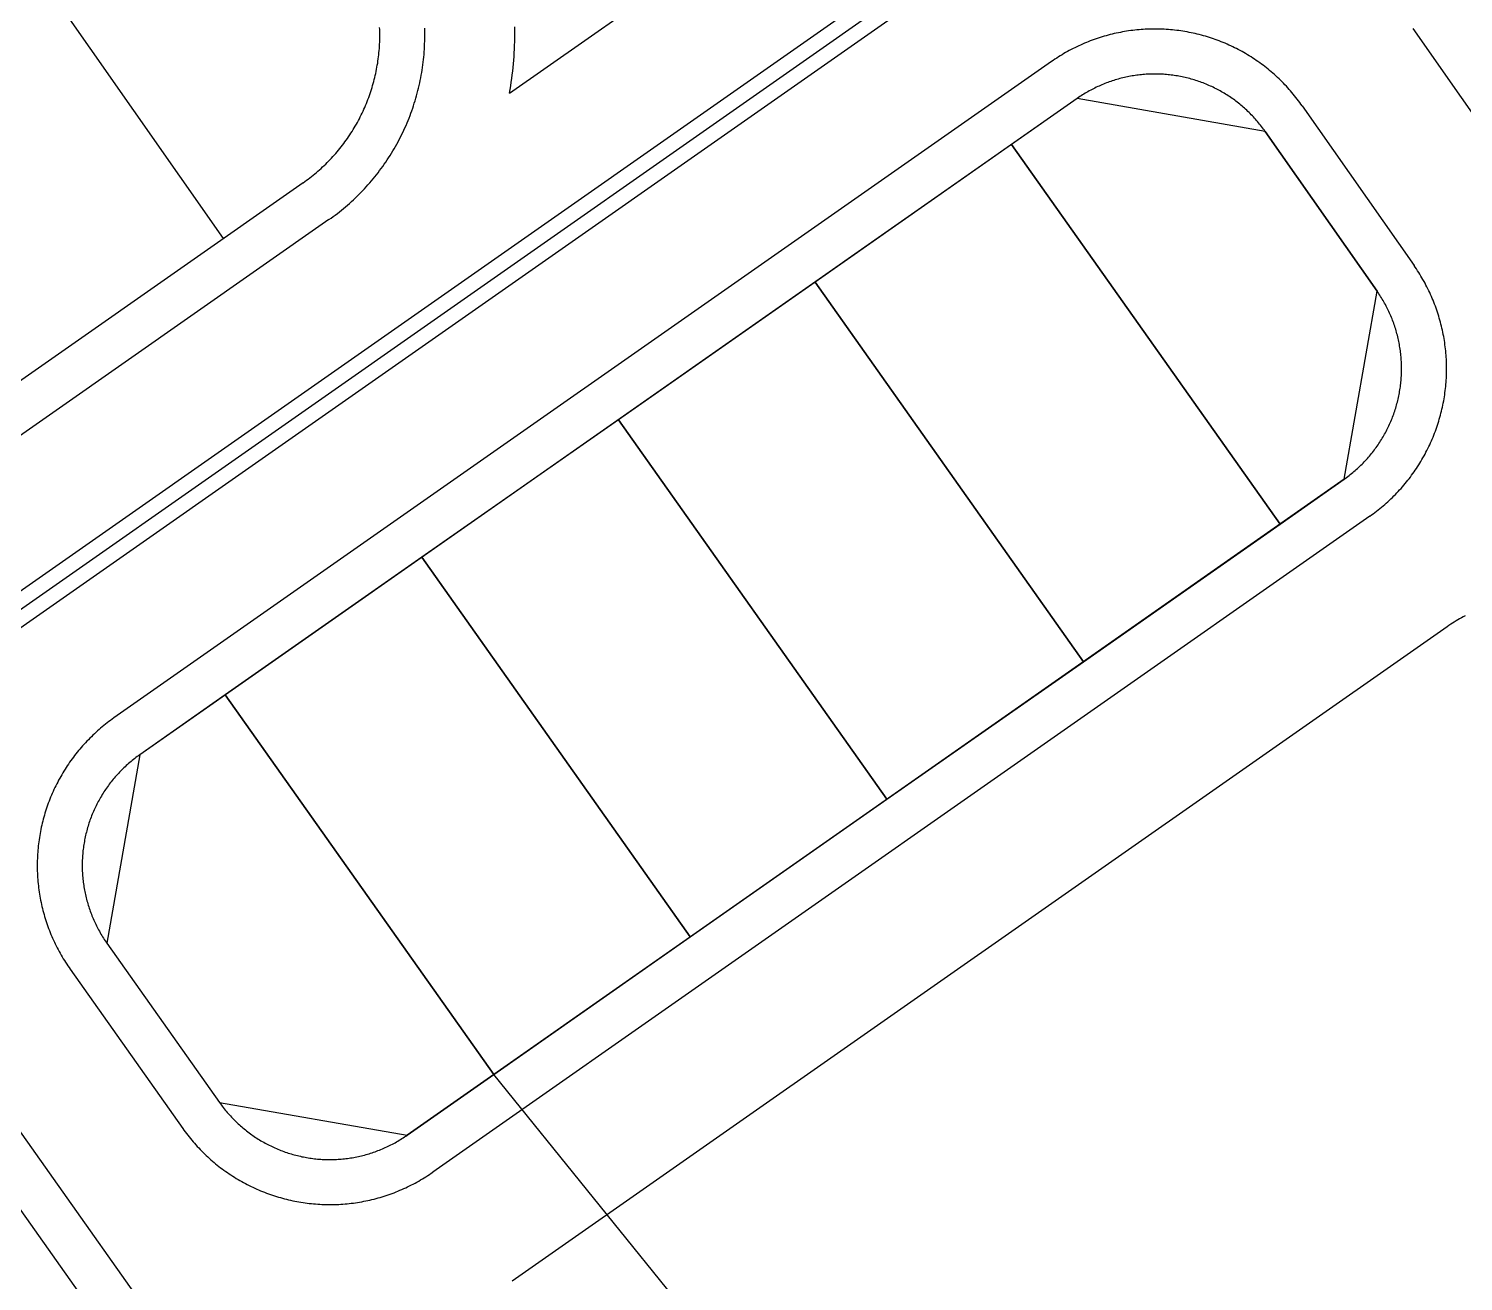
# Model space of a CAD drawing. Header units: metres. Extents: x 680594 to 684853, y 828874 to 830078.
# Drawn here: x 681390.5 to 681486.2, y 829217.7 to 829301.3 of the extents above; entities that cross this region are included whole.
import ezdxf

# ---------------------------------------------------------------- set-up
doc = ezdxf.new("R2010")
doc.units = ezdxf.units.M
doc.layers.add('PLOT_LINES', color=7, linetype='Continuous')

msp = doc.modelspace()

# ---------------------------------------------------------------- linework, layer by layer
at = {"layer": 'PLOT_LINES'}
for points in [[(681561.068, 829383.546), (681327.127, 829219.739)], [(681561.642, 829382.727), (681327.72, 829218.933)], [(681562.215, 829381.908), (681328.274, 829218.101)], [(681403.514, 829287.264), (681367.952, 829338.052)], [(681422.586, 829296.956), (681435.37, 829305.908)], [(681408.826, 829290.984), (681408.941, 829291.065), (681409.054, 829291.147), (681409.166, 829291.231), (681409.277, 829291.316), (681409.388, 829291.402), (681409.497, 829291.49), (681409.605, 829291.578), (681409.713, 829291.668), (681409.819, 829291.76), (681409.924, 829291.852), (681410.028, 829291.946), (681410.131, 829292.041), (681410.233, 829292.137), (681410.333, 829292.234), (681410.433, 829292.333), (681410.531, 829292.432), (681410.628, 829292.533), (681410.724, 829292.635), (681410.819, 829292.738), (681410.913, 829292.842), (681411.005, 829292.947), (681411.096, 829293.054), (681411.186, 829293.161), (681411.275, 829293.269), (681411.362, 829293.379), (681411.449, 829293.489), (681411.533, 829293.601), (681411.617, 829293.713), (681411.699, 829293.826), (681411.78, 829293.941), (681411.86, 829294.056), (681411.938, 829294.172), (681412.015, 829294.289), (681412.09, 829294.407), (681412.164, 829294.526), (681412.237, 829294.646), (681412.308, 829294.766), (681412.378, 829294.888), (681412.446, 829295.01), (681412.513, 829295.133), (681412.579, 829295.256), (681412.643, 829295.381), (681412.706, 829295.506), (681412.767, 829295.632), (681412.827, 829295.759), (681412.885, 829295.886), (681412.942, 829296.014), (681412.997, 829296.143), (681413.051, 829296.272), (681413.103, 829296.402), (681413.154, 829296.532), (681413.203, 829296.663), (681413.25, 829296.795), (681413.297, 829296.927), (681413.341, 829297.06), (681413.384, 829297.193), (681413.426, 829297.327), (681413.465, 829297.461), (681413.504, 829297.596), (681413.541, 829297.731), (681413.576, 829297.867), (681413.609, 829298.002), (681413.641, 829298.139), (681413.672, 829298.275), (681413.701, 829298.413), (681413.728, 829298.55), (681413.753, 829298.688), (681413.777, 829298.825), (681413.8, 829298.964), (681413.821, 829299.102), (681413.84, 829299.241), (681413.857, 829299.38), (681413.873, 829299.519), (681413.888, 829299.658), (681413.9, 829299.798), (681413.911, 829299.937), (681413.921, 829300.077), (681413.928, 829300.217), (681413.935, 829300.357), (681413.939, 829300.497), (681413.942, 829300.637), (681413.943, 829300.777), (681413.943, 829300.917), (681413.941, 829301.057), (681413.937, 829301.197), (681413.932, 829301.336)], [(681410.547, 829288.527), (681410.69, 829288.628), (681410.831, 829288.731), (681410.972, 829288.835), (681411.111, 829288.941), (681411.249, 829289.049), (681411.385, 829289.159), (681411.521, 829289.27), (681411.655, 829289.382), (681411.788, 829289.496), (681411.919, 829289.612), (681412.049, 829289.729), (681412.178, 829289.848), (681412.305, 829289.968), (681412.431, 829290.089), (681412.555, 829290.213), (681412.678, 829290.337), (681412.8, 829290.463), (681412.92, 829290.59), (681413.038, 829290.719), (681413.155, 829290.849), (681413.271, 829290.981), (681413.385, 829291.114), (681413.497, 829291.248), (681413.608, 829291.383), (681413.717, 829291.52), (681413.825, 829291.658), (681413.931, 829291.797), (681414.035, 829291.938), (681414.138, 829292.08), (681414.239, 829292.222), (681414.339, 829292.366), (681414.436, 829292.512), (681414.532, 829292.658), (681414.627, 829292.805), (681414.719, 829292.954), (681414.81, 829293.104), (681414.899, 829293.254), (681414.986, 829293.406), (681415.072, 829293.559), (681415.156, 829293.712), (681415.238, 829293.867), (681415.318, 829294.023), (681415.396, 829294.179), (681415.473, 829294.337), (681415.547, 829294.495), (681415.62, 829294.654), (681415.691, 829294.814), (681415.76, 829294.975), (681415.827, 829295.136), (681415.893, 829295.299), (681415.956, 829295.462), (681416.018, 829295.626), (681416.077, 829295.79), (681416.135, 829295.956), (681416.191, 829296.122), (681416.244, 829296.288), (681416.296, 829296.455), (681416.346, 829296.623), (681416.394, 829296.791), (681416.44, 829296.96), (681416.484, 829297.13), (681416.526, 829297.3), (681416.566, 829297.47), (681416.604, 829297.641), (681416.64, 829297.812), (681416.674, 829297.984), (681416.706, 829298.156), (681416.736, 829298.328), (681416.764, 829298.501), (681416.79, 829298.674), (681416.814, 829298.848), (681416.836, 829299.021), (681416.856, 829299.195), (681416.874, 829299.369), (681416.889, 829299.544), (681416.903, 829299.718), (681416.915, 829299.893), (681416.925, 829300.067), (681416.932, 829300.242), (681416.938, 829300.417), (681416.942, 829300.592), (681416.943, 829300.767), (681416.943, 829300.942), (681416.94, 829301.117), (681416.936, 829301.292)], [(681422.586, 829296.956), (681422.63, 829297.2), (681422.671, 829297.443), (681422.709, 829297.687), (681422.745, 829297.932), (681422.777, 829298.177), (681422.807, 829298.422), (681422.833, 829298.668), (681422.857, 829298.914), (681422.878, 829299.16), (681422.896, 829299.406), (681422.911, 829299.653), (681422.923, 829299.9), (681422.933, 829300.147), (681422.939, 829300.394), (681422.943, 829300.641), (681422.943, 829300.888), (681422.941, 829301.135), (681422.936, 829301.382)], [(681475.437, 829296.119), (681475.356, 829296.233), (681475.274, 829296.346), (681475.19, 829296.458), (681475.106, 829296.569), (681475.02, 829296.679), (681474.932, 829296.788), (681474.844, 829296.896), (681474.754, 829297.003), (681474.663, 829297.109), (681474.571, 829297.213), (681474.478, 829297.317), (681474.383, 829297.42), (681474.287, 829297.521), (681474.19, 829297.622), (681474.092, 829297.721), (681473.993, 829297.819), (681473.892, 829297.916), (681473.791, 829298.012), (681473.688, 829298.107), (681473.584, 829298.2), (681473.479, 829298.292), (681473.374, 829298.383), (681473.267, 829298.473), (681473.159, 829298.562), (681473.05, 829298.649), (681472.94, 829298.735), (681472.828, 829298.819), (681472.717, 829298.903), (681472.604, 829298.985), (681472.49, 829299.066), (681472.375, 829299.145), (681472.259, 829299.223), (681472.142, 829299.3), (681472.025, 829299.375), (681471.906, 829299.449), (681471.787, 829299.522), (681471.667, 829299.593), (681471.546, 829299.663), (681471.424, 829299.731), (681471.302, 829299.798), (681471.179, 829299.864), (681471.055, 829299.928), (681470.93, 829299.991), (681470.804, 829300.052), (681470.678, 829300.112), (681470.551, 829300.17), (681470.424, 829300.227), (681470.295, 829300.282), (681470.167, 829300.336), (681470.037, 829300.388), (681469.907, 829300.439), (681469.776, 829300.488), (681469.645, 829300.536), (681469.514, 829300.582), (681469.381, 829300.627), (681469.248, 829300.67), (681469.115, 829300.712), (681468.981, 829300.752), (681468.847, 829300.79), (681468.713, 829300.827), (681468.577, 829300.862), (681468.442, 829300.896), (681468.306, 829300.928), (681468.17, 829300.959), (681468.033, 829300.988), (681467.896, 829301.015), (681467.759, 829301.041), (681467.622, 829301.065), (681467.484, 829301.088), (681467.346, 829301.109), (681467.208, 829301.129), (681467.069, 829301.146), (681466.93, 829301.163), (681466.792, 829301.177), (681466.653, 829301.19), (681466.513, 829301.202), (681466.374, 829301.211), (681466.235, 829301.219), (681466.095, 829301.226), (681465.956, 829301.231), (681465.816, 829301.234), (681465.677, 829301.236), (681465.537, 829301.236), (681465.397, 829301.234), (681465.258, 829301.231), (681465.118, 829301.226), (681464.979, 829301.219), (681464.839, 829301.211), (681464.7, 829301.202), (681464.561, 829301.19), (681464.422, 829301.177), (681464.283, 829301.163), (681464.144, 829301.146), (681464.006, 829301.129), (681463.868, 829301.109), (681463.73, 829301.088), (681463.592, 829301.065), (681463.454, 829301.041), (681463.317, 829301.015), (681463.18, 829300.988), (681463.044, 829300.959), (681462.907, 829300.928), (681462.771, 829300.896), (681462.636, 829300.862), (681462.501, 829300.827), (681462.366, 829300.79), (681462.232, 829300.752), (681462.098, 829300.712), (681461.965, 829300.67), (681461.832, 829300.627), (681461.7, 829300.582), (681461.568, 829300.536), (681461.437, 829300.488), (681461.306, 829300.439), (681461.176, 829300.388), (681461.047, 829300.336), (681460.918, 829300.282), (681460.79, 829300.227), (681460.662, 829300.17), (681460.535, 829300.112), (681460.409, 829300.052), (681460.284, 829299.991), (681460.159, 829299.928), (681460.035, 829299.864), (681459.912, 829299.798), (681459.789, 829299.731), (681459.667, 829299.663), (681459.546, 829299.593), (681459.426, 829299.522), (681459.307, 829299.449), (681459.189, 829299.375), (681459.071, 829299.3), (681458.954, 829299.223), (681458.839, 829299.145), (681458.724, 829299.066)], [(681482.809, 829301.281), (681550.938, 829203.983)], [(681458.724, 829299.066), (681396.219, 829255.299)], [(681472.979, 829294.398), (681472.919, 829294.483), (681472.857, 829294.568), (681472.794, 829294.652), (681472.731, 829294.735), (681472.666, 829294.818), (681472.601, 829294.9), (681472.535, 829294.981), (681472.467, 829295.061), (681472.399, 829295.14), (681472.33, 829295.219), (681472.26, 829295.297), (681472.189, 829295.374), (681472.117, 829295.45), (681472.044, 829295.525), (681471.971, 829295.6), (681471.896, 829295.673), (681471.821, 829295.746), (681471.745, 829295.818), (681471.668, 829295.889), (681471.59, 829295.959), (681471.511, 829296.028), (681471.432, 829296.096), (681471.352, 829296.164), (681471.271, 829296.23), (681471.189, 829296.296), (681471.106, 829296.36), (681471.023, 829296.424), (681470.939, 829296.486), (681470.854, 829296.548), (681470.769, 829296.608), (681470.683, 829296.668), (681470.596, 829296.726), (681470.508, 829296.784), (681470.42, 829296.84), (681470.332, 829296.896), (681470.242, 829296.95), (681470.152, 829297.004), (681470.061, 829297.056), (681469.97, 829297.107), (681469.878, 829297.158), (681469.786, 829297.207), (681469.693, 829297.255), (681469.599, 829297.302), (681469.505, 829297.348), (681469.41, 829297.393), (681469.315, 829297.436), (681469.219, 829297.479), (681469.123, 829297.52), (681469.027, 829297.561), (681468.93, 829297.6), (681468.832, 829297.638), (681468.734, 829297.675), (681468.636, 829297.711), (681468.537, 829297.746), (681468.438, 829297.779), (681468.338, 829297.811), (681468.238, 829297.843), (681468.138, 829297.873), (681468.037, 829297.902), (681467.936, 829297.929), (681467.835, 829297.956), (681467.733, 829297.981), (681467.631, 829298.005), (681467.529, 829298.028), (681467.427, 829298.05), (681467.324, 829298.071), (681467.221, 829298.09), (681467.118, 829298.108), (681467.015, 829298.125), (681466.911, 829298.141), (681466.807, 829298.155), (681466.704, 829298.169), (681466.6, 829298.181), (681466.495, 829298.192), (681466.391, 829298.202), (681466.287, 829298.21), (681466.182, 829298.217), (681466.078, 829298.224), (681465.973, 829298.228), (681465.868, 829298.232), (681465.764, 829298.234), (681465.659, 829298.236), (681465.554, 829298.236), (681465.45, 829298.234), (681465.345, 829298.232), (681465.24, 829298.228), (681465.136, 829298.224), (681465.031, 829298.217), (681464.927, 829298.21), (681464.822, 829298.202), (681464.718, 829298.192), (681464.614, 829298.181), (681464.51, 829298.169), (681464.406, 829298.155), (681464.302, 829298.141), (681464.199, 829298.125), (681464.095, 829298.108), (681463.992, 829298.09), (681463.889, 829298.071), (681463.787, 829298.05), (681463.684, 829298.028), (681463.582, 829298.005), (681463.48, 829297.981), (681463.379, 829297.956), (681463.277, 829297.929), (681463.176, 829297.902), (681463.076, 829297.873), (681462.975, 829297.843), (681462.875, 829297.811), (681462.776, 829297.779), (681462.677, 829297.746), (681462.578, 829297.711), (681462.479, 829297.675), (681462.381, 829297.638), (681462.284, 829297.6), (681462.187, 829297.561), (681462.09, 829297.52), (681461.994, 829297.479), (681461.898, 829297.436), (681461.803, 829297.393), (681461.709, 829297.348), (681461.614, 829297.302), (681461.521, 829297.255), (681461.428, 829297.207), (681461.335, 829297.158), (681461.243, 829297.107), (681461.152, 829297.056), (681461.061, 829297.004), (681460.971, 829296.95), (681460.882, 829296.896), (681460.793, 829296.84), (681460.705, 829296.784), (681460.617, 829296.726), (681460.531, 829296.668), (681460.445, 829296.608)], [(681460.445, 829296.608), (681397.939, 829252.842)], [(681480.436, 829283.749), (681472.979, 829294.398), (681460.445, 829296.608), (681456.067, 829293.543), (681473.961, 829268.228), (681478.225, 829271.215), (681480.436, 829283.749)], [(681475.437, 829296.119), (681482.893, 829285.47)], [(681472.979, 829294.398), (681480.436, 829283.749)], [(681456.067, 829293.543), (681442.96, 829284.366), (681460.854, 829259.051), (681473.961, 829268.228), (681456.067, 829293.543)], [(681456.067, 829293.543), (681473.961, 829268.228)], [(681408.826, 829290.984), (681343.337, 829245.128)], [(681410.547, 829288.527), (681328.613, 829231.156)], [(681479.946, 829268.757), (681480.06, 829268.838), (681480.173, 829268.92), (681480.285, 829269.003), (681480.396, 829269.088), (681480.506, 829269.174), (681480.615, 829269.261), (681480.723, 829269.35), (681480.83, 829269.439), (681480.936, 829269.53), (681481.041, 829269.623), (681481.145, 829269.716), (681481.247, 829269.811), (681481.349, 829269.906), (681481.449, 829270.003), (681481.548, 829270.102), (681481.647, 829270.201), (681481.744, 829270.301), (681481.839, 829270.403), (681481.934, 829270.506), (681482.028, 829270.609), (681482.12, 829270.714), (681482.211, 829270.82), (681482.3, 829270.927), (681482.389, 829271.035), (681482.476, 829271.144), (681482.562, 829271.254), (681482.647, 829271.365), (681482.73, 829271.477), (681482.812, 829271.59), (681482.893, 829271.704), (681482.972, 829271.819), (681483.051, 829271.935), (681483.127, 829272.051), (681483.203, 829272.169), (681483.277, 829272.287), (681483.349, 829272.406), (681483.42, 829272.527), (681483.49, 829272.647), (681483.559, 829272.769), (681483.626, 829272.892), (681483.691, 829273.015), (681483.755, 829273.139), (681483.818, 829273.264), (681483.879, 829273.389), (681483.939, 829273.515), (681483.997, 829273.642), (681484.054, 829273.77), (681484.109, 829273.898), (681484.163, 829274.027), (681484.215, 829274.156), (681484.266, 829274.286), (681484.315, 829274.417), (681484.363, 829274.548), (681484.409, 829274.68), (681484.454, 829274.812), (681484.497, 829274.945), (681484.539, 829275.078), (681484.579, 829275.212), (681484.617, 829275.346), (681484.654, 829275.481), (681484.69, 829275.616), (681484.723, 829275.752), (681484.756, 829275.887), (681484.786, 829276.024), (681484.815, 829276.16), (681484.843, 829276.297), (681484.869, 829276.434), (681484.893, 829276.572), (681484.915, 829276.71), (681484.937, 829276.848), (681484.956, 829276.986), (681484.974, 829277.124), (681484.99, 829277.263), (681485.005, 829277.402), (681485.018, 829277.541), (681485.029, 829277.68), (681485.039, 829277.819), (681485.047, 829277.959), (681485.053, 829278.098), (681485.058, 829278.238), (681485.061, 829278.377), (681485.063, 829278.517), (681485.063, 829278.657), (681485.061, 829278.796), (681485.058, 829278.936), (681485.053, 829279.075), (681485.047, 829279.215), (681485.039, 829279.354), (681485.029, 829279.494), (681485.018, 829279.633), (681485.005, 829279.772), (681484.99, 829279.911), (681484.974, 829280.049), (681484.956, 829280.188), (681484.937, 829280.326), (681484.915, 829280.464), (681484.893, 829280.602), (681484.869, 829280.739), (681484.843, 829280.877), (681484.815, 829281.013), (681484.786, 829281.15), (681484.756, 829281.286), (681484.723, 829281.422), (681484.69, 829281.558), (681484.654, 829281.693), (681484.617, 829281.827), (681484.579, 829281.962), (681484.539, 829282.095), (681484.497, 829282.229), (681484.454, 829282.361), (681484.409, 829282.494), (681484.363, 829282.625), (681484.315, 829282.757), (681484.266, 829282.887), (681484.215, 829283.017), (681484.163, 829283.147), (681484.109, 829283.276), (681484.054, 829283.404), (681483.997, 829283.531), (681483.939, 829283.658), (681483.879, 829283.785), (681483.818, 829283.91), (681483.755, 829284.035), (681483.691, 829284.159), (681483.626, 829284.282), (681483.559, 829284.405), (681483.49, 829284.526), (681483.42, 829284.647), (681483.349, 829284.767), (681483.277, 829284.887), (681483.203, 829285.005), (681483.127, 829285.123), (681483.051, 829285.239), (681482.972, 829285.355), (681482.893, 829285.47)], [(681442.96, 829284.366), (681429.854, 829275.188), (681447.748, 829249.874), (681460.854, 829259.051), (681442.96, 829284.366)], [(681442.96, 829284.366), (681460.854, 829259.051)], [(681478.225, 829271.215), (681478.311, 829271.275), (681478.396, 829271.337), (681478.48, 829271.399), (681478.563, 829271.463), (681478.645, 829271.527), (681478.727, 829271.593), (681478.808, 829271.659), (681478.888, 829271.726), (681478.968, 829271.794), (681479.046, 829271.864), (681479.124, 829271.934), (681479.201, 829272.005), (681479.277, 829272.077), (681479.353, 829272.149), (681479.427, 829272.223), (681479.501, 829272.297), (681479.574, 829272.373), (681479.645, 829272.449), (681479.716, 829272.526), (681479.786, 829272.604), (681479.856, 829272.682), (681479.924, 829272.762), (681479.991, 829272.842), (681480.058, 829272.923), (681480.123, 829273.005), (681480.187, 829273.087), (681480.251, 829273.171), (681480.313, 829273.255), (681480.375, 829273.339), (681480.436, 829273.425), (681480.495, 829273.511), (681480.554, 829273.598), (681480.611, 829273.685), (681480.668, 829273.773), (681480.723, 829273.862), (681480.778, 829273.952), (681480.831, 829274.042), (681480.883, 829274.132), (681480.935, 829274.224), (681480.985, 829274.315), (681481.034, 829274.408), (681481.082, 829274.501), (681481.129, 829274.595), (681481.175, 829274.689), (681481.22, 829274.783), (681481.264, 829274.878), (681481.306, 829274.974), (681481.348, 829275.07), (681481.388, 829275.167), (681481.427, 829275.264), (681481.465, 829275.362), (681481.502, 829275.46), (681481.538, 829275.558), (681481.573, 829275.657), (681481.606, 829275.756), (681481.639, 829275.856), (681481.67, 829275.956), (681481.7, 829276.056), (681481.729, 829276.157), (681481.757, 829276.258), (681481.783, 829276.359), (681481.808, 829276.46), (681481.833, 829276.562), (681481.856, 829276.664), (681481.877, 829276.767), (681481.898, 829276.87), (681481.917, 829276.973), (681481.935, 829277.076), (681481.952, 829277.179), (681481.968, 829277.282), (681481.983, 829277.386), (681481.996, 829277.49), (681482.008, 829277.594), (681482.019, 829277.698), (681482.029, 829277.802), (681482.037, 829277.907), (681482.045, 829278.011), (681482.051, 829278.116), (681482.056, 829278.22), (681482.059, 829278.325), (681482.062, 829278.43), (681482.063, 829278.535), (681482.063, 829278.639), (681482.062, 829278.744), (681482.059, 829278.849), (681482.056, 829278.953), (681482.051, 829279.058), (681482.045, 829279.162), (681482.037, 829279.267), (681482.029, 829279.371), (681482.019, 829279.476), (681482.008, 829279.58), (681481.996, 829279.684), (681481.983, 829279.788), (681481.968, 829279.891), (681481.952, 829279.995), (681481.935, 829280.098), (681481.917, 829280.201), (681481.898, 829280.304), (681481.877, 829280.407), (681481.856, 829280.509), (681481.833, 829280.611), (681481.808, 829280.713), (681481.783, 829280.815), (681481.757, 829280.916), (681481.729, 829281.017), (681481.7, 829281.118), (681481.67, 829281.218), (681481.639, 829281.318), (681481.606, 829281.418), (681481.573, 829281.517), (681481.538, 829281.616), (681481.502, 829281.714), (681481.465, 829281.812), (681481.427, 829281.91), (681481.388, 829282.007), (681481.348, 829282.103), (681481.306, 829282.2), (681481.264, 829282.295), (681481.22, 829282.39), (681481.175, 829282.485), (681481.129, 829282.579), (681481.082, 829282.673), (681481.034, 829282.766), (681480.985, 829282.858), (681480.935, 829282.95), (681480.883, 829283.041), (681480.831, 829283.132), (681480.778, 829283.222), (681480.723, 829283.312), (681480.668, 829283.4), (681480.611, 829283.489), (681480.554, 829283.576), (681480.495, 829283.663), (681480.436, 829283.749)], [(681447.748, 829249.874), (681429.854, 829275.188), (681416.747, 829266.011), (681434.641, 829240.697), (681447.748, 829249.874)], [(681429.854, 829275.188), (681447.748, 829249.874)], [(681478.225, 829271.215), (681415.768, 829227.481)], [(681479.946, 829268.757), (681417.488, 829225.024)], [(681434.641, 829240.697), (681416.747, 829266.011), (681403.641, 829256.834), (681421.535, 829231.519), (681434.641, 829240.697)], [(681416.747, 829266.011), (681434.641, 829240.697)], [(681486.296, 829262.117), (681486.174, 829262.05), (681486.052, 829261.982), (681485.931, 829261.912), (681485.811, 829261.841), (681485.692, 829261.768), (681485.573, 829261.694), (681485.456, 829261.619), (681485.339, 829261.542), (681485.223, 829261.464), (681485.108, 829261.385)], [(681485.108, 829261.385), (681422.771, 829217.736)], [(681403.641, 829256.834), (681397.939, 829252.842), (681395.752, 829240.274), (681403.256, 829229.659), (681415.768, 829227.481), (681421.535, 829231.519), (681403.641, 829256.834)], [(681403.641, 829256.834), (681421.535, 829231.519)], [(681396.219, 829255.299), (681396.104, 829255.218), (681395.991, 829255.136), (681395.879, 829255.052), (681395.768, 829254.967), (681395.657, 829254.881), (681395.548, 829254.794), (681395.44, 829254.705), (681395.332, 829254.615), (681395.226, 829254.523), (681395.121, 829254.431), (681395.017, 829254.337), (681394.914, 829254.242), (681394.812, 829254.146), (681394.712, 829254.049), (681394.612, 829253.95), (681394.514, 829253.851), (681394.417, 829253.75), (681394.321, 829253.648), (681394.226, 829253.545), (681394.132, 829253.441), (681394.04, 829253.336), (681393.948, 829253.229), (681393.859, 829253.122), (681393.77, 829253.014), (681393.682, 829252.904), (681393.596, 829252.794), (681393.512, 829252.683), (681393.428, 829252.57), (681393.346, 829252.457), (681393.265, 829252.342), (681393.185, 829252.227), (681393.107, 829252.111), (681393.03, 829251.994), (681392.955, 829251.876), (681392.881, 829251.757), (681392.808, 829251.638), (681392.737, 829251.517), (681392.667, 829251.396), (681392.599, 829251.274), (681392.532, 829251.151), (681392.466, 829251.027), (681392.402, 829250.902), (681392.339, 829250.777), (681392.278, 829250.651), (681392.218, 829250.525), (681392.16, 829250.397), (681392.103, 829250.269), (681392.048, 829250.141), (681391.994, 829250.011), (681391.942, 829249.881), (681391.891, 829249.751), (681391.842, 829249.62), (681391.795, 829249.488), (681391.748, 829249.356), (681391.704, 829249.223), (681391.661, 829249.09), (681391.619, 829248.956), (681391.579, 829248.822), (681391.541, 829248.687), (681391.504, 829248.552), (681391.469, 829248.417), (681391.436, 829248.281), (681391.404, 829248.144), (681391.373, 829248.008), (681391.344, 829247.871), (681391.317, 829247.733), (681391.292, 829247.596), (681391.268, 829247.458), (681391.245, 829247.32), (681391.224, 829247.181), (681391.205, 829247.042), (681391.188, 829246.903), (681391.172, 829246.764), (681391.157, 829246.625), (681391.145, 829246.486), (681391.134, 829246.346), (681391.124, 829246.206), (681391.116, 829246.067), (681391.11, 829245.927), (681391.106, 829245.787), (681391.103, 829245.647), (681391.102, 829245.507), (681391.102, 829245.367), (681391.104, 829245.227), (681391.108, 829245.087), (681391.113, 829244.947), (681391.12, 829244.807), (681391.128, 829244.667), (681391.139, 829244.527), (681391.15, 829244.388), (681391.164, 829244.249), (681391.179, 829244.109), (681391.196, 829243.97), (681391.214, 829243.832), (681391.234, 829243.693), (681391.255, 829243.555), (681391.278, 829243.416), (681391.303, 829243.279), (681391.33, 829243.141), (681391.358, 829243.004), (681391.387, 829242.867), (681391.418, 829242.731), (681391.451, 829242.594), (681391.485, 829242.459), (681391.521, 829242.323), (681391.559, 829242.188), (681391.598, 829242.054), (681391.639, 829241.92), (681391.681, 829241.786), (681391.724, 829241.653), (681391.77, 829241.521), (681391.817, 829241.389), (681391.865, 829241.258), (681391.915, 829241.127), (681391.966, 829240.997), (681392.019, 829240.867), (681392.074, 829240.738), (681392.13, 829240.61), (681392.187, 829240.482), (681392.246, 829240.355), (681392.306, 829240.229), (681392.368, 829240.103), (681392.432, 829239.978), (681392.497, 829239.854), (681392.563, 829239.731), (681392.63, 829239.608), (681392.7, 829239.486), (681392.77, 829239.365), (681392.842, 829239.245), (681392.915, 829239.126), (681392.99, 829239.007), (681393.066, 829238.89), (681393.144, 829238.773), (681393.222, 829238.658), (681393.303, 829238.543)], [(681397.939, 829252.842), (681397.854, 829252.781), (681397.769, 829252.719), (681397.685, 829252.656), (681397.601, 829252.593), (681397.518, 829252.528), (681397.436, 829252.463), (681397.355, 829252.396), (681397.275, 829252.328), (681397.195, 829252.26), (681397.116, 829252.191), (681397.038, 829252.12), (681396.961, 829252.049), (681396.885, 829251.977), (681396.809, 829251.904), (681396.734, 829251.83), (681396.661, 829251.755), (681396.588, 829251.68), (681396.516, 829251.603), (681396.445, 829251.526), (681396.374, 829251.448), (681396.305, 829251.369), (681396.237, 829251.289), (681396.169, 829251.209), (681396.103, 829251.128), (681396.037, 829251.046), (681395.973, 829250.963), (681395.909, 829250.879), (681395.846, 829250.795), (681395.785, 829250.71), (681395.724, 829250.624), (681395.664, 829250.538), (681395.606, 829250.451), (681395.548, 829250.363), (681395.492, 829250.274), (681395.436, 829250.185), (681395.382, 829250.095), (681395.328, 829250.005), (681395.276, 829249.914), (681395.224, 829249.822), (681395.174, 829249.73), (681395.125, 829249.637), (681395.077, 829249.544), (681395.03, 829249.45), (681394.984, 829249.356), (681394.939, 829249.261), (681394.896, 829249.165), (681394.853, 829249.069), (681394.812, 829248.973), (681394.771, 829248.876), (681394.732, 829248.778), (681394.694, 829248.68), (681394.657, 829248.582), (681394.621, 829248.483), (681394.587, 829248.384), (681394.553, 829248.285), (681394.521, 829248.185), (681394.49, 829248.084), (681394.46, 829247.984), (681394.431, 829247.883), (681394.404, 829247.781), (681394.377, 829247.68), (681394.352, 829247.578), (681394.328, 829247.476), (681394.305, 829247.373), (681394.284, 829247.27), (681394.263, 829247.167), (681394.244, 829247.064), (681394.226, 829246.961), (681394.209, 829246.857), (681394.194, 829246.753), (681394.179, 829246.649), (681394.166, 829246.545), (681394.154, 829246.441), (681394.143, 829246.336), (681394.134, 829246.232), (681394.126, 829246.127), (681394.119, 829246.022), (681394.113, 829245.917), (681394.108, 829245.812), (681394.105, 829245.707), (681394.103, 829245.602), (681394.102, 829245.497), (681394.102, 829245.392), (681394.103, 829245.287), (681394.106, 829245.182), (681394.11, 829245.077), (681394.115, 829244.973), (681394.122, 829244.868), (681394.129, 829244.763), (681394.138, 829244.658), (681394.148, 829244.554), (681394.16, 829244.449), (681394.172, 829244.345), (681394.186, 829244.241), (681394.201, 829244.137), (681394.217, 829244.033), (681394.234, 829243.93), (681394.253, 829243.826), (681394.273, 829243.723), (681394.294, 829243.62), (681394.316, 829243.518), (681394.339, 829243.415), (681394.364, 829243.313), (681394.389, 829243.211), (681394.416, 829243.11), (681394.445, 829243.009), (681394.474, 829242.908), (681394.504, 829242.807), (681394.536, 829242.707), (681394.569, 829242.607), (681394.603, 829242.508), (681394.638, 829242.409), (681394.674, 829242.311), (681394.712, 829242.212), (681394.75, 829242.115), (681394.79, 829242.018), (681394.831, 829241.921), (681394.873, 829241.825), (681394.916, 829241.729), (681394.96, 829241.634), (681395.005, 829241.539), (681395.052, 829241.445), (681395.099, 829241.351), (681395.148, 829241.258), (681395.197, 829241.165), (681395.248, 829241.073), (681395.3, 829240.982), (681395.353, 829240.891), (681395.407, 829240.801), (681395.462, 829240.712), (681395.518, 829240.623), (681395.575, 829240.535), (681395.633, 829240.447), (681395.692, 829240.36), (681395.752, 829240.274)], [(681395.752, 829240.274), (681403.256, 829229.659)], [(681393.303, 829238.543), (681400.806, 829227.927)], [(681385.868, 829233.468), (681458.537, 829130.663)], [(681468.059, 829173.963), (681421.535, 829231.519)], [(681384.733, 829229.877), (681454.449, 829131.249)], [(681403.256, 829229.659), (681403.317, 829229.573), (681403.38, 829229.488), (681403.443, 829229.404), (681403.507, 829229.321), (681403.572, 829229.238), (681403.638, 829229.156), (681403.705, 829229.075), (681403.773, 829228.995), (681403.842, 829228.916), (681403.912, 829228.837), (681403.983, 829228.759), (681404.055, 829228.682), (681404.127, 829228.606), (681404.201, 829228.531), (681404.275, 829228.456), (681404.35, 829228.383), (681404.426, 829228.31), (681404.503, 829228.238), (681404.581, 829228.167), (681404.66, 829228.097), (681404.739, 829228.028), (681404.819, 829227.96), (681404.9, 829227.893), (681404.982, 829227.827), (681405.064, 829227.762), (681405.148, 829227.697), (681405.232, 829227.634), (681405.316, 829227.572), (681405.402, 829227.51), (681405.488, 829227.45), (681405.575, 829227.391), (681405.663, 829227.332), (681405.751, 829227.275), (681405.84, 829227.219), (681405.929, 829227.164), (681406.019, 829227.11), (681406.11, 829227.057), (681406.202, 829227.005), (681406.294, 829226.954), (681406.386, 829226.904), (681406.48, 829226.855), (681406.573, 829226.807), (681406.668, 829226.761), (681406.763, 829226.715), (681406.858, 829226.671), (681406.954, 829226.628), (681407.05, 829226.585), (681407.147, 829226.544), (681407.245, 829226.505), (681407.342, 829226.466), (681407.441, 829226.428), (681407.539, 829226.392), (681407.638, 829226.357), (681407.738, 829226.323), (681407.838, 829226.29), (681407.938, 829226.258), (681408.039, 829226.227), (681408.14, 829226.198), (681408.241, 829226.17), (681408.343, 829226.143), (681408.445, 829226.117), (681408.547, 829226.092), (681408.65, 829226.069), (681408.752, 829226.046), (681408.856, 829226.025), (681408.959, 829226.005), (681409.062, 829225.987), (681409.166, 829225.969), (681409.27, 829225.953), (681409.374, 829225.938), (681409.478, 829225.924), (681409.583, 829225.912), (681409.688, 829225.9), (681409.792, 829225.89), (681409.897, 829225.881), (681410.002, 829225.874), (681410.107, 829225.867), (681410.212, 829225.862), (681410.317, 829225.858), (681410.422, 829225.855), (681410.528, 829225.854), (681410.633, 829225.854), (681410.738, 829225.854), (681410.843, 829225.857), (681410.948, 829225.86), (681411.053, 829225.865), (681411.158, 829225.871), (681411.263, 829225.878), (681411.368, 829225.886), (681411.473, 829225.895), (681411.578, 829225.906), (681411.682, 829225.918), (681411.787, 829225.931), (681411.891, 829225.946), (681411.995, 829225.961), (681412.099, 829225.978), (681412.202, 829225.996), (681412.306, 829226.016), (681412.409, 829226.036), (681412.512, 829226.058), (681412.615, 829226.081), (681412.717, 829226.105), (681412.819, 829226.13), (681412.921, 829226.156), (681413.022, 829226.184), (681413.124, 829226.213), (681413.224, 829226.243), (681413.325, 829226.274), (681413.425, 829226.307), (681413.525, 829226.34), (681413.624, 829226.375), (681413.723, 829226.411), (681413.821, 829226.448), (681413.919, 829226.486), (681414.017, 829226.525), (681414.114, 829226.566), (681414.211, 829226.607), (681414.307, 829226.65), (681414.402, 829226.694), (681414.498, 829226.739), (681414.592, 829226.785), (681414.686, 829226.832), (681414.78, 829226.88), (681414.873, 829226.929), (681414.965, 829226.98), (681415.057, 829227.031), (681415.148, 829227.084), (681415.238, 829227.138), (681415.328, 829227.192), (681415.417, 829227.248), (681415.506, 829227.305), (681415.594, 829227.362), (681415.681, 829227.421), (681415.768, 829227.481)], [(681400.806, 829227.927), (681400.888, 829227.813), (681400.971, 829227.7), (681401.055, 829227.588), (681401.141, 829227.476), (681401.228, 829227.366), (681401.316, 829227.257), (681401.405, 829227.149), (681401.496, 829227.042), (681401.588, 829226.936), (681401.681, 829226.831), (681401.775, 829226.728), (681401.871, 829226.625), (681401.968, 829226.523), (681402.066, 829226.423), (681402.165, 829226.324), (681402.265, 829226.226), (681402.367, 829226.129), (681402.469, 829226.033), (681402.573, 829225.939), (681402.678, 829225.845), (681402.783, 829225.753), (681402.89, 829225.662), (681402.998, 829225.573), (681403.107, 829225.485), (681403.217, 829225.398), (681403.328, 829225.312), (681403.44, 829225.227), (681403.553, 829225.144), (681403.667, 829225.063), (681403.782, 829224.982), (681403.898, 829224.903), (681404.015, 829224.825), (681404.133, 829224.749), (681404.251, 829224.674), (681404.371, 829224.6), (681404.491, 829224.528), (681404.612, 829224.458), (681404.734, 829224.388), (681404.857, 829224.32), (681404.98, 829224.254), (681405.104, 829224.189), (681405.229, 829224.125), (681405.355, 829224.063), (681405.482, 829224.002), (681405.609, 829223.943), (681405.737, 829223.886), (681405.865, 829223.829), (681405.994, 829223.775), (681406.124, 829223.722), (681406.255, 829223.67), (681406.386, 829223.62), (681406.517, 829223.571), (681406.649, 829223.524), (681406.782, 829223.479), (681406.915, 829223.435), (681407.049, 829223.393), (681407.183, 829223.352), (681407.318, 829223.313), (681407.453, 829223.275), (681407.589, 829223.239), (681407.725, 829223.204), (681407.861, 829223.172), (681407.998, 829223.14), (681408.135, 829223.111), (681408.272, 829223.083), (681408.41, 829223.056), (681408.548, 829223.031), (681408.686, 829223.008), (681408.825, 829222.986), (681408.964, 829222.966), (681409.103, 829222.948), (681409.242, 829222.931), (681409.382, 829222.916), (681409.521, 829222.903), (681409.661, 829222.891), (681409.801, 829222.881), (681409.941, 829222.872), (681410.081, 829222.865), (681410.221, 829222.86), (681410.361, 829222.856), (681410.502, 829222.854), (681410.642, 829222.854), (681410.782, 829222.855), (681410.922, 829222.858), (681411.063, 829222.862), (681411.203, 829222.868), (681411.343, 829222.876), (681411.483, 829222.886), (681411.623, 829222.897), (681411.762, 829222.909), (681411.902, 829222.924), (681412.041, 829222.94), (681412.18, 829222.957), (681412.319, 829222.977), (681412.458, 829222.997), (681412.596, 829223.02), (681412.735, 829223.044), (681412.872, 829223.07), (681413.01, 829223.097), (681413.147, 829223.126), (681413.284, 829223.156), (681413.421, 829223.188), (681413.557, 829223.222), (681413.693, 829223.257), (681413.828, 829223.294), (681413.963, 829223.333), (681414.097, 829223.373), (681414.231, 829223.414), (681414.365, 829223.458), (681414.498, 829223.502), (681414.63, 829223.549), (681414.762, 829223.596), (681414.893, 829223.646), (681415.024, 829223.697), (681415.154, 829223.749), (681415.284, 829223.803), (681415.412, 829223.858), (681415.541, 829223.915), (681415.668, 829223.974), (681415.795, 829224.034), (681415.921, 829224.095), (681416.046, 829224.158), (681416.171, 829224.222), (681416.295, 829224.288), (681416.418, 829224.355), (681416.54, 829224.424), (681416.662, 829224.494), (681416.783, 829224.566), (681416.902, 829224.638), (681417.021, 829224.713), (681417.14, 829224.788), (681417.257, 829224.865), (681417.373, 829224.944), (681417.488, 829225.024)]]:
    msp.add_lwpolyline(points, dxfattribs=at)

doc.saveas('drawing.dxf')
